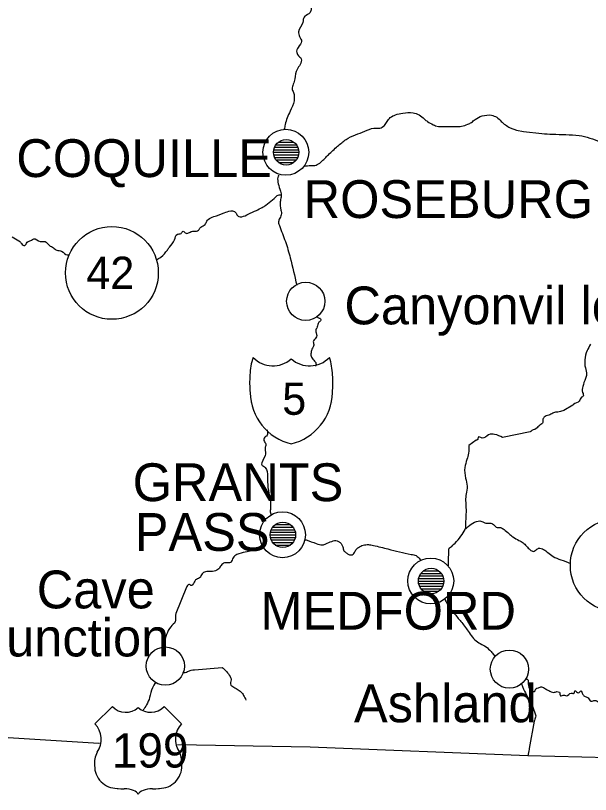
# Model space of a CAD drawing. Extents: x 0 to 1.42, y 0 to 0.92.
# Drawn here: x 0.1102 to 0.157, y 0.4138 to 0.4771 of the extents above; entities that cross this region are included whole.
import ezdxf

# ---------------------------------------------------------------- set-up
doc = ezdxf.new("R2010")
doc.units = 0
doc.layers.add('P_ODOT_PLAN_TBlock', color=7, linetype='Continuous')

msp = doc.modelspace()

# ---------------------------------------------------------------- linework, layer by layer
at = {"layer": 'P_ODOT_PLAN_TBlock'}
for p, q in [((0.13127063618329202, 0.4664026735893476), (0.13317188290245213, 0.4664026735893476)), ((0.1313943238473275, 0.4666100226707385), (0.1330478671544141, 0.4666100226707385)), ((0.13158625298118576, 0.4668170436680943), (0.13283723723316077, 0.4668170436680943)), ((0.13118992752186168, 0.46598830351063353), (0.13325226347987995, 0.46598830351063353)), ((0.13120239471346923, 0.46619565259199186), (0.13322765718066737, 0.46619565259199186)), ((0.13120830022528676, 0.4657812825132452), (0.13323389077645484, 0.4657812825132452)), ((0.13127063618329202, 0.4655739334318869), (0.13317188290245213, 0.4655739334318869)), ((0.13138809025154002, 0.4653665843505285), (0.1330416335586266, 0.4653665843505285)), ((0.13159872017279334, 0.4651595633531402), (0.13284347082894826, 0.4651595633531402)), ((0.13057345770560172, 0.4616854819883238), (0.13124438946413192, 0.46223797542663103)), ((0.11060068867673686, 0.4586841696523593), (0.10994648920165169, 0.4590985397311059)), ((0.12931328710191414, 0.44561822477046953), (0.12931328710191414, 0.44561822477046953)), ((0.13595895639326577, 0.44561822477046953), (0.13595895639326577, 0.44561822477046953)), ((0.15554196164259657, 0.4454197339568213), (0.15481919261375124, 0.44499552135838955)), ((0.1520836283092828, 0.4432606132219001), (0.14983264405730126, 0.44278850036102074)), ((0.14767942883419763, 0.4425827916996099), (0.14709051807304277, 0.4421546420933107)), ((0.13100226347987343, 0.43529046886493816), (0.13290351019903354, 0.43529046886493816)), ((0.1311259511439089, 0.4354978179463291), (0.13277949445099552, 0.4354978179463291)), ((0.1313182083617697, 0.4357048389436848), (0.1325688645297422, 0.4357048389436848)), ((0.13092155481847564, 0.4348760987862241), (0.13298389077646136, 0.4348760987862241)), ((0.13093402201005064, 0.43508311978357983), (0.13295928447724875, 0.43508311978357983)), ((0.13093992752186817, 0.4346687497048332), (0.13296551807306883, 0.4346687497048332)), ((0.13100226347987343, 0.4344614006234748), (0.13290351019903354, 0.4344614006234748)), ((0.13111971754812143, 0.4342543796261191), (0.13277326085520802, 0.4342543796261191)), ((0.13133034746937475, 0.4340473586287307), (0.13257509812556229, 0.4340473586287307)), ((0.1430613185979967, 0.43153325101717566), (0.14496256531715682, 0.43153325101717566)), ((0.14318500626203218, 0.43174060009853393), (0.1448388776531213, 0.43174060009853393)), ((0.143377263479893, 0.4319479491799249), (0.1446282477318354, 0.4319479491799249)), ((0.14298060993656633, 0.4311192090224315), (0.1450429458945846, 0.4311192090224315)), ((0.14299340521217643, 0.4313262300198199), (0.14501833959537203, 0.4313262300198199)), ((0.1429993107239614, 0.4309118599410732), (0.14502457319115952, 0.4309118599410732)), ((0.12410593802055585, 0.43061100692270704), (0.12325816899169749, 0.4284738678150759)), ((0.1430613185979967, 0.43070451085971495), (0.14496256531715682, 0.43070451085971495)), ((0.14317877266624468, 0.4304974898623265), (0.14483264405730126, 0.4304974898623265)), ((0.14338940258749802, 0.4302901407809682), (0.1446344813276555, 0.4302901407809682)), ((0.12475915324366599, 0.4238859413059026), (0.12701243408356752, 0.4240827916996034)), ((0.15137463880795743, 0.4227691434056206), (0.15153999313868563, 0.4223219649279563)), ((0.11808461256123175, 0.4209092352691507), (0.11667253907043112, 0.4195089728019526)), ((0.1237158461570518, 0.4195089728019526), (0.12230377266621861, 0.4209092352691507)), ((0.15227194851924353, 0.42094696492794337), (0.15254097739063457, 0.4201467680775627)), ((0.15238349707567395, 0.4197189465552334), (0.15199340521216992, 0.417492568602497)), ((0.11697601676071984, 0.4179135003610011), (0.10574767030403996, 0.41860838225077146)), ((0.1170337595428851, 0.4179121880250562), (0.11697601676071984, 0.4179135003610011)), ((0.13416696164261613, 0.4176051014108699), (0.12338087240375795, 0.4177983428807058)), ((0.1518684052121569, 0.4168938153216572), (0.13416696164261613, 0.4176051014108699)), ((0.16150980941162543, 0.4166743271326612), (0.1518684052121569, 0.4168938153216572))]:
    msp.add_line(p, q, dxfattribs=at)
msp.add_lwpolyline([(0.15043238159011618, 0.46797846099092894), (0.15095731597331827, 0.4677848914371232), (0.1515373684667631, 0.46767432713266777), (0.15302883828301653, 0.46750864471796955)], dxfattribs=at)
for centre, radius in [((0.13219501104088516, 0.4659940399962526), 0.001864869767875699), ((0.13222361983847092, 0.46598783946122685), 0.0010360387599511413), ((0.1180486123096312, 0.4561826992001342), 0.003776361295868173), ((0.13381695289819887, 0.45386985187738976), 0.001554058146264166), ((0.13192666567787073, 0.43488169857014825), 0.001864869767875699), ((0.1319552744754239, 0.4348754980351551), 0.0010360387599511413), ((0.15911563713468566, 0.4323991389420089), 0.003776361295868173), ((0.1439858711677769, 0.43112472678537134), 0.001864869767875699), ((0.14401447996536265, 0.4311185262503782), 0.0010360387599511413), ((0.12239511890869753, 0.42419991804092916), 0.001554058146264166), ((0.15038328054467787, 0.4239543335046864), 0.001554058146264166)]:
    msp.add_circle(centre, radius, dxfattribs=at)
for centre, radius, start, end in [((0.13414500006468852, 0.44774721870154854), 0.004871391022451439, 161.30430000000007, 178.47916944444452), ((0.13114615165694493, 0.4508536837492155), 0.002235379820858693, 223.721725, 311.8133583333333), ((0.13412595566886878, 0.4508536837492155), 0.0022353798209609993, 228.1866416666667, 316.278275), ((0.1311271072611252, 0.44774721870154854), 0.004871391022450432, 1.5208305555555555, 18.695700000000002), ((0.13802885596856332, 0.4472373609478836), 0.008776825999527976, 175.82385833333333, 185.22534166666668), ((0.12724325135731557, 0.4472373609478836), 0.008776825999526878, 354.7746583333333, 4.176141666666671), ((0.13367465019092448, 0.44653562339148234), 0.004387240057401905, 181.27443611111113, 256.30638888888893), ((0.13159745713495444, 0.44653562339148234), 0.004387240057563848, 283.69361111111107, 358.72556388888887), ((0.11918196529078307, 0.42195854334514316), 0.0015181963981867417, 223.721725, 311.8133583333333), ((0.12120634731384401, 0.42195854334514316), 0.0015181963981925014, 228.1866416666667, 316.278275), ((0.11532250570662954, 0.4182369898930714), 0.00185533938103796, 325.56330833333334, 43.29224999999998), ((0.12506580689799754, 0.4182369898930714), 0.0018553393810379602, 136.70774999999998, 214.43669166666666), ((0.11857695727719096, 0.4162858128010223), 0.00194593235830201, 152.38509166666668, 185.20752222222222), ((0.12181135532759907, 0.4162858128010223), 0.0019459323583020099, 354.79247777777783, 27.614908333333403), ((0.11848073190004808, 0.4160910918400643), 0.001841764082887993, 179.4368638888889, 269.9698333333333), ((0.121907580704579, 0.4160910918400643), 0.001841764082892067, 270.03016666666673, 0.5631361111111914)]:
    msp.add_arc(centre, radius, start, end, dxfattribs=at)
for centre, major_axis, ratio, start_param, end_param in [((0.11876157724175503, 0.4142315989348806), (-0.0002818148579238288, 1.7729355267765018e-05), 0.005170072319291653, 0, 3.141592653589793), ((0.11904219280951188, 0.41368633971345053), (-0.0011650951827422513, 2.6487183356334424e-06), 0.4527783463777452, 3.292906251715743, 4.71238898038469), ((0.12134611979518038, 0.41368633971345053), (-0.0011650951827381773, -2.6487183356244126e-06), 0.45277834637932846, 4.71238898038469, 6.1318717090536365), ((0.12162673536287205, 0.4142315989348806), (0.00028181485792788674, 1.7729355268020395e-05), 0.005170072449716757, 3.141592653589793, 6.283185307179586)]:
    msp.add_ellipse(centre, major_axis=major_axis, ratio=ratio, start_param=start_param, end_param=end_param, dxfattribs=at)
for points in [[(0.13692286715442714, 0.4838829885499775), (0.1369733920887973, 0.4838350882875299), (0.13711020311241284, 0.48339217490170316), (0.1370360561308051, 0.4828957838255811), (0.13694812962161224, 0.4823639596785865), (0.13654163355863314, 0.48166317227703126), (0.13646617424104784, 0.4809075948492032), (0.13626112174760951, 0.4801569386812176), (0.1352896650546831, 0.47930096755262175), (0.1345472109864351, 0.4785742615158764), (0.13425226347988645, 0.4778236053478908), (0.13423717161635637, 0.4775063481300496), (0.1340659117738432, 0.4772609413058961), (0.13367483565836416, 0.4769712431431599), (0.1335744419575637, 0.4765601539043082), (0.1332345469444599, 0.4757921092849053), (0.13331328710194024, 0.47539840849750364), (0.13348126610455838, 0.4750132378938096), (0.13319255219379725, 0.4745266893374052), (0.13307837896544425, 0.474111006922681), (0.133153510199027, 0.47393220114840273), (0.13344288027779325, 0.47360050823503647), (0.13336446820428285, 0.4731356132219196), (0.13310725035652687, 0.4727294452429105), (0.1329287726662186, 0.471974195899085), (0.13279655481847566, 0.4715276735893606), (0.13270961256125782, 0.47115201742138163), (0.13281131859800321, 0.47086133500667043), (0.13286610862424342, 0.4701726867127202), (0.13254393014655966, 0.4693281985237569), (0.13213973067146795, 0.46823830351060747), (0.13207214536965026, 0.46786461584657846)], [(0.1336964892016517, 0.4648659281825365), (0.13423946820427635, 0.46491218802506923), (0.13465351019905308, 0.4649482772639144), (0.13504393014655966, 0.46519073133214284), (0.1356636808027146, 0.4657917812009027), (0.13640679103893508, 0.46648338225077796), (0.1370964235848603, 0.46702668933740515), (0.13786085928039837, 0.4674125161090392), (0.13862299838801642, 0.4677061512796429), (0.13935528185257684, 0.4679433560040588), (0.1398401899890663, 0.4679574636156139), (0.1402158461570453, 0.4681785922245247), (0.14042975691819365, 0.46849486519042355), (0.1406938645297422, 0.4688104819883173), (0.1411124997003589, 0.46903817227701816), (0.1417142057370913, 0.4691782641405287), (0.14254852332239962, 0.46920811978358634), (0.1430294944510216, 0.46904440587283824), (0.14347011124889578, 0.4686897470801743), (0.14372207975283932, 0.468494537106421), (0.1441859905140137, 0.46823174183081745), (0.14438316899168446, 0.46814414340562716), (0.14532247345363322, 0.4680890252953844), (0.14606361518590366, 0.4680752457678318), (0.1464825784405229, 0.46811658435052206), (0.14700160731190745, 0.4682668468177202), (0.14729753907043114, 0.46842563946862575), (0.14759478316493235, 0.4686484084974841), (0.14816466505468961, 0.4689449964240128), (0.14892844458225518, 0.4690040515421231), (0.14935528185257682, 0.4688350882875299), (0.14971420573711083, 0.468503395374131), (0.15043238159011618, 0.46797846099092894)], [(0.15302883828301653, 0.46750864471796955), (0.15388054431977496, 0.467466321883337), (0.15498421886044433, 0.4674282641405418), (0.15606558368985368, 0.46735477332690645), (0.15692286715442716, 0.4671500489174381), (0.157763418335523, 0.46682491768386186), (0.1586052818525964, 0.466258316633967), (0.15904721098644814, 0.4659604163715259), (0.15965810337489308, 0.46568449773634224), (0.1598792319838039, 0.4655739334318869), (0.1612227359208118, 0.46514643999356015), (0.16199734222003742, 0.4650565449804498), (0.16276702725942055, 0.4650519518045772), (0.16366204038275403, 0.4651110069226875), (0.16461971754812793, 0.4653688809384486), (0.16506197476598222, 0.46540562634526617), (0.16566105613079207, 0.46541251610905876), (0.16610429760062137, 0.4654696027232189), (0.16637496689195996, 0.4654584478675889), (0.16660921886045085, 0.465387253641841), (0.1666459642672685, 0.46534427463923594), (0.16667057056648107, 0.46531671558409826), (0.16674406138014894, 0.4652215712271429), (0.16677490127514902, 0.4650250489174446), (0.16680508500217664, 0.46466382844499066), (0.16688809025152695, 0.4639384347442228), (0.1669583002252998, 0.4632914531169327), (0.16703572804680256, 0.4626369255578776), (0.16705705350612016, 0.46201914340564015), (0.1669527227974522, 0.4615309544292557), (0.16689694851923698, 0.4612763612533896), (0.16681000626201914, 0.46097846099094847)], [(0.13163054431976845, 0.464120849442366), (0.13154950757436815, 0.4639518861877728), (0.13153474379484056, 0.46368810666022675), (0.13157378578957818, 0.4634377785762308), (0.1317676834273865, 0.46282458959986583), (0.1318159117738367, 0.46261002267071244), (0.1318057411701817, 0.4623505082350365), (0.13174078054025393, 0.4619528704397674), (0.13180016374233408, 0.46129539012478726), (0.13182509812554924, 0.46091087568909817), (0.13165777529090356, 0.46054014078096167), (0.13160265718066083, 0.4602763612534157), (0.13166860206256362, 0.4600302982612897), (0.13215875954286557, 0.4587281329069395), (0.13255508500218965, 0.4574079229331992), (0.13308001938539174, 0.4551835134843803)], [(0.13124438946413192, 0.46223797542663103), (0.13131722410979468, 0.46230260797255623), (0.13149734222005047, 0.46246304104344194), (0.13180213224628415, 0.4625427654528647)], [(0.12165941571085107, 0.457236663090686), (0.12202949445101507, 0.45745746361559436), (0.12256066243000467, 0.45804178120090927), (0.12273225035652037, 0.4582740646654827), (0.12313809025152697, 0.4588810200460601), (0.12337299838802296, 0.45932294917991184), (0.1236735233223866, 0.4593938153216572), (0.12384445508092981, 0.45956769983609286), (0.12408559681321328, 0.45940168933739217), (0.1243588907764744, 0.45946796230326487), (0.12462365455599543, 0.4595745895998528), (0.12500423198381694, 0.45959164996730034), (0.12528343145889562, 0.45989053448174916), (0.12562463880797697, 0.46012642687018757), (0.12577391702320007, 0.46038987831376355), (0.1258821847397355, 0.4605325948491967), (0.12633986190508983, 0.4607550357940851), (0.12717844458223565, 0.4610614662402662), (0.12771223723314776, 0.4612209150591769), (0.12800751282369893, 0.46118449773632925), (0.12818106925416467, 0.46097846099094847), (0.12836348395230784, 0.46076323789382256), (0.1286052818525964, 0.4607491302822675), (0.1291436676793485, 0.4609581197835733), (0.12980311649824613, 0.461264878313757), (0.130269980015313, 0.46150044261822554), (0.13057345770560172, 0.4616854819883238)], [(0.11060068867673686, 0.4586841696523593), (0.11068533434603472, 0.4585690121720313), (0.11096223723316079, 0.4584118599410732), (0.11116499313867911, 0.4586841696523593), (0.11146125298120531, 0.4588173717520773), (0.1116859905140137, 0.45895549511167033), (0.11222207975284583, 0.45873928776260203), (0.11261610862424994, 0.458729445242917), (0.1129589563932788, 0.45842006204081076), (0.1132939301465401, 0.45822682057097486), (0.11356591177385623, 0.45802931400930164), (0.1139507542935152, 0.4579525423557714), (0.11441039996281958, 0.45763823789382263), (0.11456919261372517, 0.45767432713266776)], [(0.13477260468721597, 0.4525821355316048), (0.1347958986504836, 0.4525552326444722), (0.1350147306714745, 0.4524561512796494), (0.1350547569181871, 0.45233115127963636), (0.13497798526465685, 0.4522507707022085), (0.13482936321740624, 0.4520676998360929), (0.1347155180730558, 0.45169696492795636)], [(0.1347155180730558, 0.45169696492795636), (0.13465711912291806, 0.45163003579407857), (0.1346686020625506, 0.45129473395681474), (0.13471683040900076, 0.4510798389436914), (0.13450488815180248, 0.45074519327440005), (0.13443238159010965, 0.4505798389437044), (0.13447109550087732, 0.4502937497048332), (0.13436249970033934, 0.4500526079725497), (0.13424865455598892, 0.4496861381562832), (0.13427818211504403, 0.4493193402560143), (0.13453638421477504, 0.4490145502297806), (0.1346512136111005, 0.44873699117464944), (0.1345957674168878, 0.4486014924870115)], [(0.15697306400482736, 0.450375114534236), (0.1567073159733313, 0.44985575757884894), (0.15651538683947305, 0.44912314603031855), (0.1565613185980032, 0.44845680744762834), (0.15665252594705853, 0.4479243271326612), (0.1565659117738432, 0.44759821164710994), (0.15635200101269486, 0.44693712240826483), (0.15634084615703225, 0.4464453245079828), (0.1563841532436725, 0.4461546420933042), (0.15625357581584445, 0.4460742615158763), (0.15605967817803615, 0.445739615846585), (0.1556059380205493, 0.445490272014564), (0.15554196164259657, 0.4454197339568213)], [(0.15481919261375124, 0.44499552135838955), (0.15473487502842334, 0.4449650095473594), (0.1543090220100767, 0.444858710334774), (0.15398192227251783, 0.4448058888124512), (0.15368106925415165, 0.4446411906497281), (0.15328179103893508, 0.44449945836627003), (0.1531105311964219, 0.4442717680775366), (0.1531049537686069, 0.44401684681770054), (0.15287102988408593, 0.44379834288071224), (0.15254721098645466, 0.44351290980984615), (0.1521161086242304, 0.4432904688649577), (0.1520836283092828, 0.4432606132219001)], [(0.13064563618329203, 0.44345287043976084), (0.1307145338210873, 0.44313594130588957), (0.13067319523839707, 0.44297518015103393), (0.13043041308616612, 0.442747817946303), (0.1304113842148011, 0.4425375161090522), (0.13057575429352172, 0.4422642221457911), (0.130516043007439, 0.44200503579408507), (0.13054917949039166, 0.4414686184712504), (0.13024570180010298, 0.4407317418308175), (0.13025784090770798, 0.44052603316940664), (0.13038743408356102, 0.4404495895998463), (0.1306144682042894, 0.44020319852375034), (0.13070469130140225, 0.4394115318570772), (0.13078047870299012, 0.438494537106421), (0.13094616111768825, 0.43762216177835006), (0.1309481296216057, 0.4370946027232255), (0.13093270967410567, 0.4367550357940916), (0.1309678146609758, 0.4365847602035208), (0.13101144983158597, 0.4365362037731007)], [(0.14983264405730126, 0.44278850036102074), (0.14918238159011618, 0.44304768671272676), (0.1486941926137317, 0.44301783106966913), (0.14815547870297707, 0.44275077070222807), (0.14784707975284583, 0.44282787043976085), (0.14776965193131048, 0.44259525889118484), (0.14767942883419763, 0.4425827916996099)], [(0.14709051807304277, 0.4421546420933107), (0.14706131859799018, 0.4415240646654631), (0.14692877266624468, 0.440996833694341), (0.14675554431978147, 0.44036231925865854), (0.14681820836175669, 0.43948141374684746), (0.14694484878171724, 0.43884164996731995), (0.14686118736439438, 0.4381979491799249), (0.1468224734536267, 0.4376749833006402), (0.14685462568460436, 0.4369148126969722), (0.14683297214128424, 0.43618613815627677), (0.14679458631451908, 0.4353324636156008)], [(0.14680213224628416, 0.43532623001981335), (0.14691893014655966, 0.43545254235577135), (0.14741302463472908, 0.4358268861877728), (0.14798257844051638, 0.43600405154210353), (0.14828671229877757, 0.43590070508541057), (0.14846518998905325, 0.43582393343188036), (0.1488592188604574, 0.43582294917990533), (0.14915383828303608, 0.43565693868123717), (0.14931886452976176, 0.4355043796261191), (0.14966335271873812, 0.43546336912743144), (0.1499491138735742, 0.4353016237206007), (0.15033690914915826, 0.43497878907491194), (0.1506715548184496, 0.43470943211955093), (0.15115810337488655, 0.4344220305447347), (0.15148848395230785, 0.43423797542664405), (0.15176899576333147, 0.4339600882875103), (0.15208100363736027, 0.4336549701772741), (0.15232641046151377, 0.43353357910115864), (0.1524881558683444, 0.43360050823503643), (0.15276210599957804, 0.4337786578413422), (0.15316893014655966, 0.4336969649279368), (0.15351702725940097, 0.43343679432425575), (0.1539317254221502, 0.433113631594597), (0.1545616466819927, 0.4328528048229434), (0.15535429760060834, 0.4325325948492097)], [(0.14542581991032613, 0.43235674183082395), (0.14542614799432868, 0.43244269983606676), (0.1454455049496962, 0.433609694586749), (0.14547306400480128, 0.4337796420932846), (0.14558100363736678, 0.43386428776258246), (0.14595895639326575, 0.4342074636156139), (0.1464317254221502, 0.4347563481300561), (0.1467929458945716, 0.4353229491799183)], [(0.13375095114392194, 0.43449945836627), (0.13385396951661233, 0.4344623848754499), (0.13467155481847565, 0.4341697339568213), (0.13518139733814766, 0.43405227988857326), (0.13545042620953873, 0.4341408625657386), (0.13592483565837069, 0.43434689931115195)], [(0.13592483565837069, 0.43434689931115195), (0.13615515061899408, 0.43440332975733964), (0.13637332647201245, 0.43438659747386205), (0.13657444195758328, 0.4342858756890917), (0.13673290652448633, 0.434126098786211)], [(0.13673290652448633, 0.434126098786211), (0.13682837896544425, 0.43390464209329765), (0.13692057056650717, 0.43357819852374385), (0.13711676479220286, 0.43342104629278577), (0.1373221453696437, 0.43327308041350765), (0.13759970442477487, 0.4332632378938226), (0.1377388120363104, 0.43336592818254305), (0.13789268342737349, 0.43365628251325167), (0.13810856269247185, 0.4338567418308174), (0.1384855311964284, 0.4340345633531532), (0.1389110561308051, 0.4340781985237308), (0.13931820836175668, 0.4340145502297806), (0.14050324773186149, 0.43372550823501693), (0.14239924510717653, 0.43328685994106014), (0.14278835271873813, 0.4331828573163947), (0.14310036059273432, 0.4328915187337111), (0.14317614799432216, 0.4327973586287307)], [(0.13027162043526053, 0.4337635659778121), (0.12995501938539175, 0.4337081197835994), (0.12906295901795073, 0.43350470771010857), (0.12838152857173044, 0.4333364006234879), (0.12804917949039166, 0.43316743736889474), (0.12781919261373823, 0.4328236053478909), (0.12774242096020794, 0.4326585791011652), (0.12747339208881686, 0.43259657122716244), (0.12713743408354797, 0.4325660594161323), (0.1268897306714745, 0.43232098067598135), (0.12667352332240617, 0.43205326414053524), (0.12624307712818694, 0.4318977523295246), (0.12586249970036542, 0.4318852851379171), (0.1256564629549521, 0.43187248986233956), (0.1253913710914285, 0.43170779169958384), (0.12517942883419764, 0.43136855285445247), (0.12486053119640887, 0.43120385469172934), (0.12459904825678284, 0.43080654498043025), (0.12448225035650734, 0.4307576604660076), (0.1244153212226621, 0.4308206525919854), (0.12430803775810169, 0.43082983894369786), (0.12410593802055585, 0.43061100692270704)], [(0.14513021623577244, 0.4296454557415981), (0.14516532122267514, 0.42956835600406534), (0.14544911387359377, 0.4290624504922608), (0.14594288027779326, 0.4284171092848857), (0.14650357581583795, 0.427745193274413), (0.14709937634078538, 0.4269299045605023), (0.14747306400481433, 0.4264413875001153), (0.14788776216753094, 0.4261005082350365), (0.1483654524562579, 0.42584000954735285), (0.14879360206255712, 0.42549453710643403), (0.1490117779155755, 0.42525273920614554), (0.1492033789654312, 0.42495844786756937)], [(0.12325816899169749, 0.4284738678150759), (0.12321125298119229, 0.42823469458674246), (0.12322798526466988, 0.4279620567914539), (0.12319583303369223, 0.42781901217205087), (0.1228310036373733, 0.4274039859253317), (0.12250095114392193, 0.4267701276575891), (0.1223093500940662, 0.4260683560040588), (0.12226144983158599, 0.42570155810378985)], [(0.12379852332239964, 0.42365037700143415), (0.12420928447724876, 0.42374748986233957), (0.12450095114393497, 0.42387642687018756), (0.12475915324366599, 0.4238859413059026)], [(0.12701243408356752, 0.4240827916996034), (0.12729917949037864, 0.42384230613529245), (0.12759707975285234, 0.42345254235575835), (0.12775193539589044, 0.42308115127964935), (0.12769714536965024, 0.42285772608278593), (0.12773192227251784, 0.42264742424553514), (0.12787463880795089, 0.4225398126969722), (0.1282407805402474, 0.42232852660774634), (0.12853966505469613, 0.42210871033478053), (0.12876210599955196, 0.4218173717520968), (0.12894812962162527, 0.4214325292324053)], [(0.1517565285717565, 0.42317859222452475), (0.15186643670823943, 0.423103460990942), (0.15191433697068707, 0.42284394655523344), (0.1519707674168748, 0.42249945836625696), (0.15217942883421065, 0.42218154498044325), (0.15243435009404666, 0.4221451276575956), (0.1525386808027146, 0.42235510141087645), (0.1527358592804179, 0.42242596755262174), (0.15300062305993897, 0.42251487831375706), (0.15330869392606766, 0.4223573979987964), (0.15358100363735375, 0.42220910403554834), (0.15400095114391543, 0.42206048198829776), (0.1542430771281739, 0.4221224898623331), (0.1544487857895847, 0.42206835600406534), (0.15452785403106756, 0.42177308041351413), (0.15485954694443385, 0.4218436184712569), (0.15503375954287207, 0.42177636125340917), (0.1554064629549586, 0.42200339537413756), (0.15564826085521455, 0.4219981460302925), (0.15569845770561477, 0.4221769518045707), (0.15601571492345603, 0.42203292293319267), (0.15619091177383668, 0.42218449773633576), (0.15635954694445992, 0.42188462896994455), (0.15655574117015564, 0.4217232116471165), (0.15680147607831166, 0.42161527201455096), (0.15700160731190746, 0.42134197805128987), (0.15725718473971595, 0.42140825101719526), (0.15779786715442062, 0.4212012300198068), (0.15827227660325255, 0.42115989143711663), (0.15831689602580518, 0.42115956335314675), (0.15870239471346922, 0.4212435528544395), (0.1590570535061332, 0.4214036578413226), (0.15925849707567394, 0.4214299045604827), (0.159401213611107, 0.42152111190957064)], [(0.12161676479221589, 0.42288167621402606), (0.12134183040900728, 0.4224315449804367), (0.12111840521217644, 0.4216451276576086), (0.12086906138015545, 0.4210421092848987), (0.1206010167607068, 0.42063266046599457)], [(0.15153999313868563, 0.4223219649279563), (0.15183690914918432, 0.42170844786758893), (0.15227194851924353, 0.42094696492794337)], [(0.15254097739063457, 0.4201467680775627), (0.15241794589457158, 0.4197888284450037), (0.15238349707567395, 0.4197189465552334)], [(0.15199340521216992, 0.417492568602497), (0.15198093802056237, 0.41742924839251677), (0.1518684052121569, 0.4168938153216572)]]:
    msp.add_spline(points, degree=3, dxfattribs=at)

# ---------------------------------------------------------------- texts
for s, height, p in [('COQUILLE', 0.003075787401574803, (0.11026965193131047, 0.4639764924869854)), ('ROSEBURG', 0.003075787401574803, (0.13364071492343646, 0.46064381532165716)), ('42', 0.0026246712598425198, (0.1159648619050833, 0.454877411122169)), ('Canyonvil le', 0.003075787401574803, (0.13696092489718975, 0.45199584944237253)), ('5', 0.0026246712598425198, (0.13190252594708457, 0.4446395502297806)), ('GRANTS', 0.003075787401574803, (0.11973585928039837, 0.4376162562665325)), ('PASS', 0.003075787401574803, (0.11990416636701906, 0.4335713087599513)), ('Cave', 0.003075787401574803, (0.11193533434603473, 0.42889578382558763)), ('MEDFORD', 0.003075787401574803, (0.1301285758158249, 0.4271638284449907)), ('Junction', 0.003075787401574803, (0.10739333959535899, 0.42498600692270705)), ('Ashland', 0.003075787401574803, (0.13773914012031294, 0.41962905154212304)), ('199', 0.0027887125984251966, (0.11805377266623164, 0.4159482772638883))]:
    msp.add_text(s, height=height, dxfattribs=at).set_placement(p)

doc.saveas('drawing.dxf')
